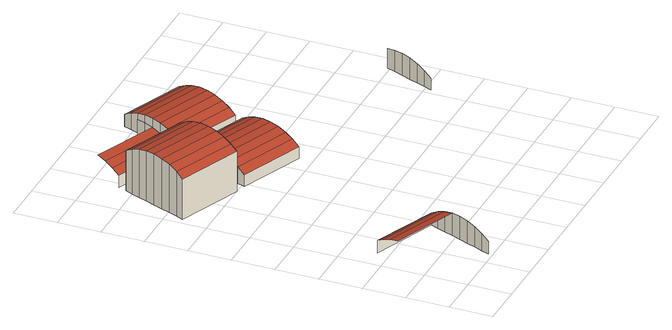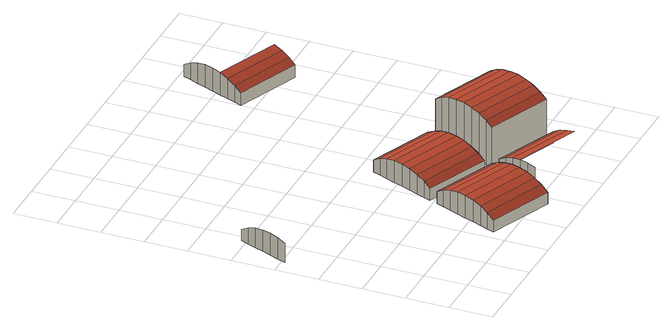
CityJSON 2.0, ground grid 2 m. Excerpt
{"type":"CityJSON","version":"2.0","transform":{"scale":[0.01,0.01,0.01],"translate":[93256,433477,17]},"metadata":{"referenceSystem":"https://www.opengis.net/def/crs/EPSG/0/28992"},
"CityObjects":{
"building1":{"type":"Building","attributes":{"measuredHeight":21.81},"children":["building1-1","building1-2","building1-3"],"geometry":[{"type":"MultiSurface","lod":"2","boundaries":[[[0,1,2,3]],[[4,5,6,7]],[[8,0,3,9]],[[7,6,10,11]],[[12,8,9,13]],[[11,10,14,15]],[[16,17,15,14]],[[18,12,13,19]],[[19,20,5,18]],[[20,21,6,5]],[[21,22,10,6]],[[22,16,14,10]],[[23,24,25,26]],[[26,25,27,28]],[[28,27,29,30]],[[31,32,33,34]],[[30,29,35,36]],[[24,31,34,37]],[[36,35,38,39]],[[40,41,42,43]],[[25,24,37,44]],[[39,38,45,46]],[[41,47,48,42]],[[49,50,46,45]],[[27,25,44,51]],[[47,52,53,48]],[[54,55,56,57]],[[55,54,58,59]],[[51,60,29,27]],[[52,61,62,53]],[[59,58,63,64]],[[60,65,35,29]],[[66,62,61,67]],[[64,63,68,69]],[[70,40,43,71]],[[65,72,38,35]],[[40,70,73,41]],[[74,66,67,75]],[[72,49,45,38]],[[41,73,76,47]],[[77,74,75,78]],[[47,76,79,52]],[[80,77,78,81]],[[58,54,57,82]],[[52,79,83,61]],[[63,58,82,84]],[[85,86,87,88]],[[61,83,89,67]],[[68,63,84,90]],[[73,70,71,91]],[[86,92,93,87]],[[67,89,94,75]],[[95,68,90,96]],[[76,73,91,97]],[[92,98,99,93]],[[75,94,100,78]],[[96,101,102,95]],[[79,76,97,103]],[[98,104,105,99]],[[78,100,106,81]],[[107,80,81,106]],[[83,79,103,108]],[[109,105,104,110]],[[111,85,88,112]],[[85,111,113,86]],[[108,114,89,83]],[[86,113,115,92]],[[114,116,94,89]],[[92,115,117,98]],[[116,118,100,94]],[[98,117,119,104]],[[118,107,106,100]],[[104,119,120,110]],[[113,111,112,121]],[[110,120,122,123]],[[115,113,121,124]],[[123,122,125,126]],[[117,115,124,127]],[[119,117,127,128]],[[128,129,120,119]],[[129,130,122,120]],[[130,131,125,122]],[[131,132,133,125]],[[134,135,136,137]],[[135,138,139,136]],[[138,140,141,139]],[[140,142,143,141]],[[144,143,142,145]],[[146,144,145,147]]],"semantics":{"surfaces":[{"type":"WallSurface"},{"type":"RoofSurface"}],"values":[0,1,0,1,0,1,0,0,0,0,0,0,1,1,1,0,1,0,1,0,0,1,0,0,0,0,0,1,0,0,1,0,0,1,0,0,1,0,0,1,0,1,0,0,1,0,0,1,0,0,0,1,0,0,0,1,0,0,0,1,0,0,0,0,1,0,1,0,1,0,1,0,1,0,1,0,1,0,0,0,0,0,0,0,0,0,0,0,0]}}]},
"building1-1":{"type":"BuildingInstallation","parents":["building1"],"geometry":[{"type":"MultiSurface","lod":"2","boundaries":[[[148,23,149,150]],[[23,26,151,149]],[[50,152,39,46]],[[153,148,150,154]],[[49,50,46,45]],[[27,25,44,51]],[[25,24,37,44]],[[65,72,38,35]],[[31,32,33,34]],[[60,65,35,29]],[[51,60,29,27]],[[26,28,155,151]],[[32,153,154,33]],[[24,31,34,37]],[[72,49,45,38]],[[156,155,28,30]],[[152,157,36,39]],[[157,156,30,36]],[[36,35,38,39]],[[26,25,27,28]],[[148,31,24,23]],[[30,29,35,36]],[[23,24,25,26]],[[28,27,29,30]],[[153,32,31,148]],[[39,38,45,46]]],"semantics":{"surfaces":[{"type":"WallSurface"},{"type":"RoofSurface"}],"values":[0,0,0,0,0,0,0,0,0,0,0,0,0,0,0,0,0,0,1,1,1,1,1,1,1,1]}}]},
"building1-2":{"type":"BuildingInstallation","parents":["building1"],"geometry":[{"type":"MultiSurface","lod":"2","boundaries":[[[79,76,97,103]],[[116,118,100,94]],[[47,52,53,48]],[[118,107,106,100]],[[41,47,48,42]],[[107,80,81,106]],[[73,70,71,91]],[[70,40,43,71]],[[114,116,94,89]],[[80,77,78,81]],[[40,41,42,43]],[[76,73,91,97]],[[77,74,75,78]],[[52,61,62,53]],[[74,66,67,75]],[[108,114,89,83]],[[66,62,61,67]],[[83,79,103,108]],[[47,76,79,52]],[[75,94,100,78]],[[52,79,83,61]],[[40,70,73,41]],[[61,83,89,67]],[[41,73,76,47]],[[78,100,106,81]],[[67,89,94,75]]],"semantics":{"surfaces":[{"type":"WallSurface"},{"type":"RoofSurface"}],"values":[0,0,0,0,0,0,0,0,0,0,0,0,0,0,0,0,0,0,1,1,1,1,1,1,1,1]}}]},
"building1-3":{"type":"BuildingInstallation","parents":["building1"],"geometry":[{"type":"MultiSurface","lod":"2","boundaries":[[[158,159,126,160]],[[132,158,160,133]],[[130,131,125,122]],[[161,109,110,123]],[[129,130,122,120]],[[109,105,104,110]],[[98,104,105,99]],[[119,117,127,128]],[[117,115,124,127]],[[115,113,121,124]],[[113,111,112,121]],[[111,85,88,112]],[[131,132,133,125]],[[159,161,123,126]],[[128,129,120,119]],[[92,98,99,93]],[[86,92,93,87]],[[85,86,87,88]],[[126,125,133,160]],[[123,122,125,126]],[[110,120,122,123]],[[104,119,120,110]],[[98,117,119,104]],[[92,115,117,98]],[[86,113,115,92]],[[85,111,113,86]]],"semantics":{"surfaces":[{"type":"WallSurface"},{"type":"RoofSurface"}],"values":[0,0,0,0,0,0,0,0,0,0,0,0,0,0,0,0,0,0,1,1,1,1,1,1,1,1]}}]}
},
"vertices":[
[287,56,168],[274,22,147],[274,22,86],[287,56,86],[51,343,196],[354,221,196],[370,262,185],[68,384,185],[303,95,185],[303,95,86],[386,300,168],[83,422,168],[319,136,196],[319,136,86],[399,335,147],[97,457,147],[399,335,86],[97,457,86],[337,178,200],[337,178,86],[354,221,86],[370,262,86],[386,300,86],[63,1397,322],[366,1275,322],[382,1316,332],[80,1438,332],[399,1359,336],[97,1481,336],[417,1401,332],[114,1523,332],[350,1236,305],[336,1202,283],[336,1202,86],[350,1236,86],[433,1442,322],[130,1564,322],[366,1275,86],[449,1481,305],[146,1603,305],[386,1188,144],[400,1223,166],[400,1223,86],[386,1188,86],[382,1316,86],[462,1515,283],[160,1637,283],[415,1261,182],[415,1261,86],[462,1515,86],[160,1637,86],[399,1359,86],[432,1302,193],[432,1302,86],[476,1553,144],[174,1675,144],[174,1675,86],[476,1553,86],[490,1587,166],[187,1709,166],[417,1401,86],[449,1345,196],[449,1345,86],[505,1626,182],[203,1748,182],[433,1442,86],[466,1387,86],[466,1387,193],[522,1667,193],[219,1789,193],[689,1066,144],[689,1066,86],[449,1481,86],[703,1101,166],[483,1428,86],[483,1428,182],[718,1139,182],[499,1467,86],[499,1467,166],[735,1180,193],[512,1501,86],[512,1501,144],[490,1587,86],[752,1223,196],[505,1626,86],[523,1537,144],[537,1571,166],[537,1571,86],[523,1537,86],[769,1265,193],[522,1667,86],[703,1101,86],[552,1609,182],[552,1609,86],[786,1307,182],[539,1709,196],[539,1709,86],[718,1139,86],[569,1650,193],[569,1650,86],[801,1345,166],[557,1752,86],[557,1752,193],[735,1180,86],[586,1693,196],[586,1693,86],[815,1379,144],[815,1379,86],[752,1223,86],[603,1736,86],[603,1736,193],[826,1415,144],[826,1415,86],[840,1449,166],[769,1265,86],[855,1487,182],[786,1307,86],[872,1528,193],[801,1345,86],[889,1571,196],[906,1614,193],[840,1449,86],[923,1655,182],[620,1777,182],[855,1487,86],[938,1693,166],[635,1815,166],[872,1528,86],[889,1571,86],[906,1614,86],[923,1655,86],[938,1693,86],[952,1727,86],[952,1727,144],[1431,775,141],[1445,810,163],[1445,810,86],[1431,775,86],[1460,848,180],[1460,848,86],[1477,889,190],[1477,889,86],[1494,932,194],[1494,932,86],[1511,974,86],[1511,974,190],[1528,1015,86],[1528,1015,180],
[48,1358,305],[63,1397,86],[48,1358,86],[80,1438,86],[146,1603,86],[34,1324,283],[34,1324,86],[97,1481,86],[114,1523,86],[130,1564,86],
[649,1849,86],[635,1815,86],[649,1849,144],[620,1777,86]
]}
